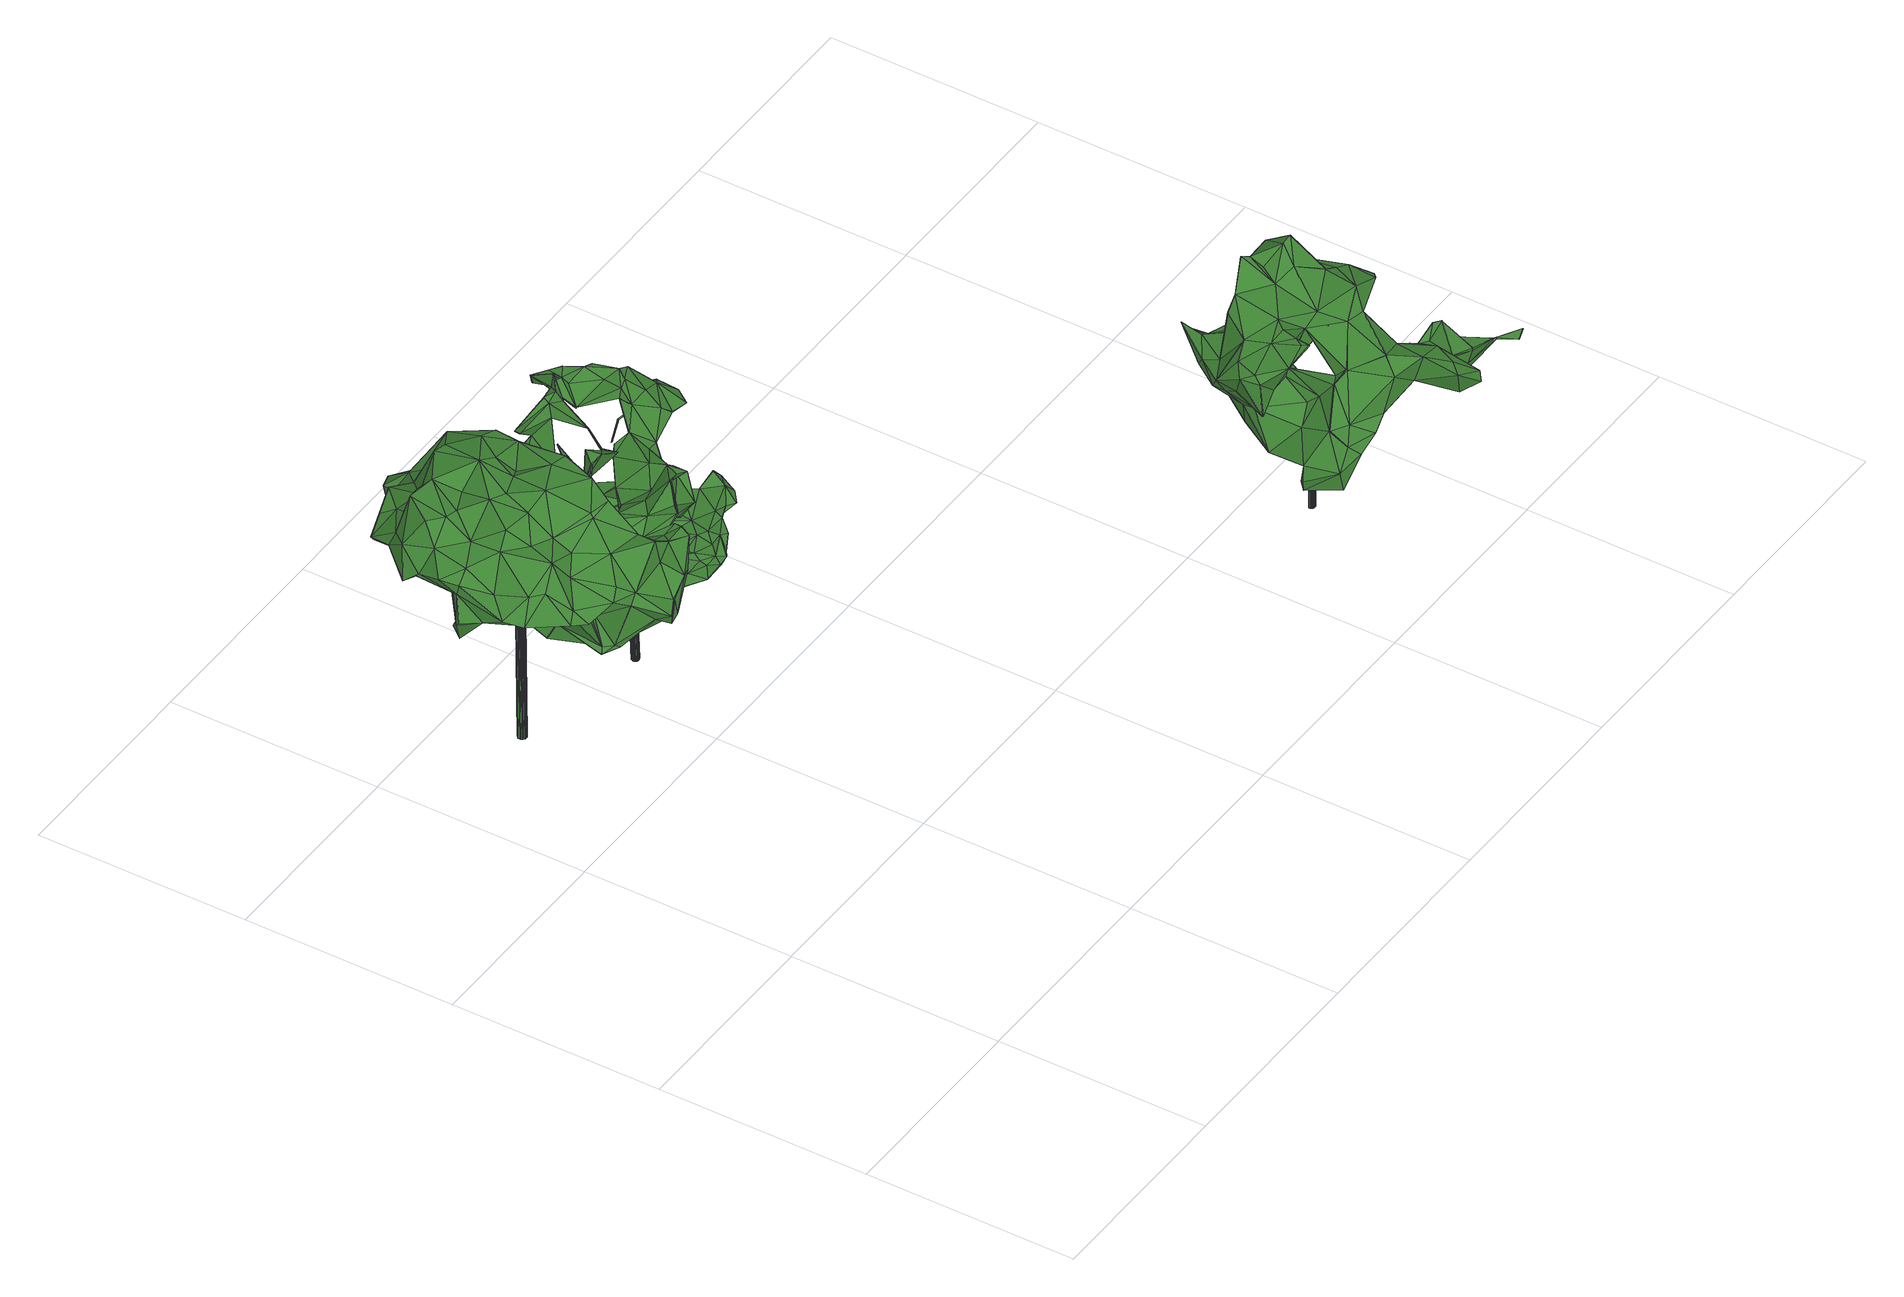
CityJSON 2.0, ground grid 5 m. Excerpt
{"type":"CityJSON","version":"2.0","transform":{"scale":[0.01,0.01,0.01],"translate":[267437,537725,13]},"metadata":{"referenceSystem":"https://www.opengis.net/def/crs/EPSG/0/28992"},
"CityObjects":{
"tree1":{"type":"SolitaryVegetationObject","attributes":{"gtid":459,"crown_width_m":5.55,"crown_median_z":18.86,"crown_r50_m":0.253,"crown_porosity":0.922,"trunk_H_m":5.18,"trunk_DBH_m":0.209,"trunk_radius_m":0.104,"trunk_base_height_m":13.68,"original_gtid":"522"},"geometry":[{"type":"Solid","lod":"3","boundaries":[[[[0,1,2]],[[3,4,5]],[[6,7,8]],[[9,10,11]],[[12,13,14]],[[11,10,15]],[[16,17,18]],[[16,18,19]],[[20,21,22]],[[23,24,25]],[[26,27,28]],[[26,29,27]],[[2,12,0]],[[30,31,32]],[[33,34,13]],[[33,13,35]],[[36,37,38]],[[34,38,37]],[[39,40,41]],[[42,43,44]],[[45,46,36]],[[47,46,45]],[[48,49,50]],[[51,52,53]],[[39,54,55]],[[56,57,58]],[[59,60,61]],[[62,61,60]],[[61,63,57]],[[64,65,66]],[[65,67,68]],[[69,70,9]],[[20,71,50]],[[72,71,20]],[[34,37,73]],[[74,75,46]],[[76,46,75]],[[77,23,78]],[[77,78,57]],[[79,74,80]],[[81,68,82]],[[81,82,83]],[[70,84,85]],[[86,19,87]],[[86,87,88]],[[30,89,90]],[[91,92,93]],[[94,95,96]],[[29,97,27]],[[84,98,85]],[[99,100,101]],[[99,101,25]],[[102,88,103]],[[102,103,104]],[[105,106,107]],[[106,108,107]],[[27,109,110]],[[111,105,107]],[[21,20,50]],[[10,9,85]],[[112,104,103]],[[112,113,104]],[[81,114,115]],[[31,116,113]],[[24,117,118]],[[119,120,121]],[[77,122,123]],[[118,117,124]],[[1,125,126]],[[48,28,127]],[[117,128,124]],[[129,130,131]],[[132,98,126]],[[133,134,135]],[[136,52,61]],[[52,136,53]],[[22,137,138]],[[21,137,22]],[[34,139,38]],[[140,141,142]],[[49,21,50]],[[143,144,65]],[[136,61,57]],[[21,49,137]],[[145,146,90]],[[147,3,5]],[[148,43,42]],[[48,149,49]],[[127,149,48]],[[24,118,99]],[[150,56,58]],[[113,116,104]],[[106,48,50]],[[85,98,15]],[[151,152,83]],[[153,154,155]],[[16,79,156]],[[110,65,144]],[[157,139,121]],[[61,52,51]],[[143,65,64]],[[158,131,159]],[[158,129,131]],[[102,160,100]],[[35,126,161]],[[15,150,11]],[[162,41,40]],[[162,140,41]],[[81,163,164]],[[56,150,165]],[[56,165,166]],[[70,85,9]],[[10,85,15]],[[39,167,54]],[[118,124,19]],[[160,168,169]],[[170,169,168]],[[65,68,171]],[[25,24,99]],[[172,173,174]],[[175,130,43]],[[138,137,90]],[[136,176,53]],[[129,43,130]],[[4,74,177]],[[4,177,5]],[[41,178,167]],[[140,178,41]],[[138,179,22]],[[175,43,148]],[[175,148,180]],[[181,182,183]],[[119,184,120]],[[185,94,96]],[[158,186,44]],[[158,44,129]],[[112,187,113]],[[187,180,188]],[[189,40,39]],[[74,4,80]],[[117,190,91]],[[191,91,190]],[[100,192,102]],[[174,14,172]],[[128,14,174]],[[186,158,159]],[[51,193,61]],[[143,193,51]],[[194,127,27]],[[27,127,28]],[[181,195,182]],[[142,196,197]],[[179,138,89]],[[74,46,47]],[[198,102,104]],[[109,65,110]],[[62,189,55]],[[199,93,12]],[[126,98,161]],[[163,83,152]],[[163,152,200]],[[132,201,98]],[[40,193,202]],[[203,72,20]],[[118,19,204]],[[34,73,172]],[[205,130,183]],[[188,111,107]],[[148,111,188]],[[200,206,163]],[[136,78,170]],[[94,111,95]],[[12,207,117]],[[166,165,208]],[[192,100,99]],[[101,23,25]],[[188,180,148]],[[161,209,210]],[[196,44,186]],[[102,192,88]],[[123,191,190]],[[123,190,24]],[[142,141,196]],[[83,163,81]],[[211,157,121]],[[44,43,129]],[[0,125,1]],[[212,95,111]],[[32,89,30]],[[213,4,3]],[[156,4,213]],[[172,13,34]],[[172,14,13]],[[214,184,164]],[[214,215,184]],[[66,171,216]],[[132,0,12]],[[33,217,139]],[[58,57,210]],[[65,109,67]],[[218,204,86]],[[218,86,192]],[[9,11,150]],[[9,150,58]],[[211,184,215]],[[159,219,147]],[[131,219,159]],[[204,19,86]],[[147,219,3]],[[170,23,169]],[[143,51,220]],[[220,51,53]],[[215,45,211]],[[180,187,175]],[[103,88,221]],[[103,221,112]],[[74,47,177]],[[1,126,35]],[[66,65,171]],[[33,35,161]],[[210,33,161]],[[187,112,222]],[[41,167,39]],[[157,38,139]],[[121,139,217]],[[55,197,63]],[[55,54,197]],[[223,64,66]],[[221,222,112]],[[90,146,224]],[[90,224,225]],[[156,80,4]],[[226,27,97]],[[226,97,96]],[[227,228,229]],[[45,215,47]],[[193,8,202]],[[57,63,184]],[[79,80,156]],[[19,128,16]],[[69,98,70]],[[16,128,174]],[[141,226,196]],[[17,156,213]],[[19,124,128]],[[12,2,13]],[[160,102,198]],[[22,227,20]],[[227,203,20]],[[166,191,56]],[[67,109,226]],[[66,141,223]],[[171,184,63]],[[153,155,230]],[[110,194,27]],[[198,116,30]],[[205,183,182]],[[57,119,210]],[[135,215,164]],[[214,164,215]],[[160,231,176]],[[113,229,31]],[[79,75,74]],[[79,232,75]],[[36,46,76]],[[150,15,165]],[[88,192,86]],[[6,8,193]],[[189,62,60]],[[189,60,59]],[[231,220,176]],[[99,118,204]],[[99,204,218]],[[192,99,218]],[[166,208,191]],[[196,226,233]],[[143,220,225]],[[120,184,211]],[[225,224,234]],[[146,234,224]],[[121,217,119]],[[223,6,64]],[[68,81,115]],[[108,106,71]],[[229,228,31]],[[24,23,123]],[[123,23,77]],[[229,203,227]],[[50,71,106]],[[187,188,229]],[[187,229,113]],[[211,45,157]],[[226,109,27]],[[40,202,162]],[[0,132,125]],[[58,209,9]],[[48,105,28]],[[62,55,63]],[[61,62,63]],[[235,174,232]],[[17,16,156]],[[79,16,235]],[[53,176,220]],[[16,174,235]],[[22,179,228]],[[195,213,182]],[[130,205,131]],[[92,91,191]],[[92,191,208]],[[101,169,23]],[[68,67,141]],[[141,67,226]],[[22,228,227]],[[232,79,235]],[[205,3,219]],[[205,219,131]],[[136,170,168]],[[88,181,221]],[[174,173,232]],[[213,205,182]],[[3,205,213]],[[15,98,165]],[[201,165,98]],[[26,94,185]],[[54,167,142]],[[54,142,197]],[[19,195,87]],[[17,213,195]],[[34,33,139]],[[92,165,201]],[[104,116,198]],[[30,116,31]],[[153,230,154]],[[234,127,194]],[[215,134,47]],[[135,134,215]],[[155,154,230]],[[194,225,234]],[[189,39,55]],[[200,152,206]],[[188,203,229]],[[132,126,125]],[[111,148,236]],[[127,234,149]],[[111,236,237]],[[68,238,197]],[[91,93,199]],[[220,231,225]],[[90,225,231]],[[201,132,93]],[[201,93,92]],[[171,115,184]],[[91,199,117]],[[24,190,117]],[[198,231,160]],[[151,186,152]],[[186,159,152]],[[106,105,48]],[[68,115,171]],[[123,122,239]],[[69,9,209]],[[56,239,57]],[[26,185,29]],[[130,222,221]],[[191,123,239]],[[40,189,59]],[[28,105,26]],[[49,145,137]],[[90,137,145]],[[149,234,145]],[[149,145,49]],[[30,90,231]],[[30,231,198]],[[64,6,193]],[[141,66,68]],[[69,209,161]],[[133,206,134]],[[163,206,133]],[[100,169,101]],[[142,178,140]],[[167,178,142]],[[82,151,83]],[[186,151,196]],[[197,196,151]],[[197,151,68]],[[82,68,151]],[[5,206,147]],[[84,70,98]],[[181,87,195]],[[76,73,37]],[[76,37,36]],[[211,121,120]],[[181,88,87]],[[233,44,196]],[[58,210,209]],[[96,237,236]],[[233,96,236]],[[233,236,42]],[[42,236,148]],[[44,233,42]],[[72,108,71]],[[160,169,100]],[[40,59,61]],[[208,165,92]],[[117,207,128]],[[14,128,207]],[[57,240,119]],[[184,119,240]],[[184,240,57]],[[210,217,33]],[[12,14,207]],[[57,78,136]],[[170,78,23]],[[12,117,199]],[[161,98,69]],[[61,193,40]],[[143,64,193]],[[7,6,223]],[[136,168,176]],[[160,176,168]],[[119,217,210]],[[29,185,97]],[[96,97,185]],[[63,216,171]],[[12,93,132]],[[57,122,77]],[[26,105,94]],[[105,111,94]],[[56,191,239]],[[17,195,18]],[[72,107,108]],[[225,144,143]],[[36,38,157]],[[36,157,45]],[[32,228,179]],[[31,228,32]],[[138,90,89]],[[32,179,89]],[[35,13,1]],[[2,1,13]],[[111,237,212]],[[212,237,96]],[[162,7,140]],[[133,135,163]],[[135,164,163]],[[134,177,47]],[[159,206,152]],[[147,206,159]],[[134,206,177]],[[5,177,206]],[[114,164,184]],[[66,238,68]],[[81,164,114]],[[63,238,216]],[[66,216,238]],[[114,184,115]],[[197,238,63]],[[233,226,96]],[[19,18,195]],[[140,7,141]],[[223,141,7]],[[239,122,57]],[[194,110,144]],[[194,144,225]],[[188,72,203]],[[175,187,222]],[[175,222,130]],[[107,72,188]],[[162,202,8]],[[162,8,7]],[[221,183,130]],[[221,181,183]],[[212,96,95]],[[172,73,173]],[[232,173,75]],[[76,173,73]],[[75,173,76]],[[234,146,145]],[[241,242,243]],[[241,243,244]],[[244,243,245]],[[244,245,246]],[[243,242,247]],[[243,247,245]],[[245,247,248]],[[245,248,246]],[[247,242,249]],[[247,249,248]],[[248,249,250]],[[248,250,246]],[[249,242,251]],[[249,251,250]],[[250,251,252]],[[250,252,246]],[[251,242,253]],[[251,253,252]],[[252,253,254]],[[252,254,246]],[[253,242,255]],[[253,255,254]],[[254,255,256]],[[254,256,246]],[[255,242,257]],[[255,257,256]],[[256,257,258]],[[256,258,246]],[[257,242,259]],[[257,259,258]],[[258,259,260]],[[258,260,246]],[[259,242,261]],[[259,261,260]],[[260,261,262]],[[260,262,246]],[[261,242,263]],[[261,263,262]],[[262,263,264]],[[262,264,246]],[[263,242,265]],[[263,265,264]],[[264,265,266]],[[264,266,246]],[[265,242,267]],[[265,267,266]],[[266,267,268]],[[266,268,246]],[[267,242,269]],[[267,269,268]],[[268,269,270]],[[268,270,246]],[[269,242,271]],[[269,271,270]],[[270,271,272]],[[270,272,246]],[[271,242,273]],[[271,273,272]],[[272,273,274]],[[272,274,246]],[[273,242,275]],[[273,275,274]],[[274,275,276]],[[274,276,246]],[[275,242,277]],[[275,277,276]],[[276,277,278]],[[276,278,246]],[[277,242,279]],[[277,279,278]],[[278,279,280]],[[278,280,246]],[[279,242,281]],[[279,281,280]],[[280,281,282]],[[280,282,246]],[[281,242,283]],[[281,283,282]],[[282,283,284]],[[282,284,246]],[[283,242,285]],[[283,285,284]],[[284,285,286]],[[284,286,246]],[[285,242,287]],[[285,287,286]],[[286,287,288]],[[286,288,246]],[[287,242,289]],[[287,289,288]],[[288,289,290]],[[288,290,246]],[[289,242,241]],[[289,241,290]],[[290,241,244]],[[290,244,246]]]]}]},
"tree2":{"type":"SolitaryVegetationObject","attributes":{"gtid":458,"crown_width_m":4.7,"crown_median_z":18.34,"crown_r50_m":0.198,"crown_porosity":0.952,"trunk_H_m":4.85,"trunk_DBH_m":0.166,"trunk_radius_m":0.0828,"trunk_base_height_m":13.49,"original_gtid":"521"},"geometry":[{"type":"Solid","lod":"3","boundaries":[[[[291,292,293]],[[291,293,294]],[[295,296,297]],[[294,298,299]],[[300,301,302]],[[303,304,305]],[[306,307,308]],[[309,310,311]],[[312,313,314]],[[315,316,317]],[[318,319,320]],[[321,322,323]],[[324,323,322]],[[325,301,326]],[[327,309,311]],[[328,300,329]],[[330,331,332]],[[333,334,335]],[[336,334,333]],[[337,338,339]],[[338,340,339]],[[341,342,343]],[[291,344,345]],[[346,344,291]],[[347,322,348]],[[349,350,351]],[[352,353,310]],[[354,355,356]],[[357,358,359]],[[360,359,358]],[[361,362,304]],[[363,364,365]],[[363,366,364]],[[367,368,369]],[[370,371,372]],[[373,374,375]],[[297,376,295]],[[329,377,328]],[[378,326,379]],[[380,296,381]],[[303,361,304]],[[360,382,383]],[[384,350,385]],[[385,350,386]],[[387,388,389]],[[295,376,390]],[[391,388,392]],[[389,388,391]],[[393,394,381]],[[395,396,397]],[[398,399,400]],[[401,402,310]],[[403,404,405]],[[406,407,408]],[[409,328,377]],[[409,377,410]],[[411,409,410]],[[412,395,413]],[[360,414,359]],[[415,336,416]],[[417,418,419]],[[328,301,300]],[[420,386,334]],[[383,391,421]],[[383,421,415]],[[295,381,296]],[[422,408,423]],[[424,425,426]],[[293,427,428]],[[325,326,378]],[[329,410,377]],[[338,392,340]],[[349,429,350]],[[430,431,432]],[[433,434,306]],[[427,403,405]],[[435,436,437]],[[308,299,438]],[[439,345,440]],[[439,440,441]],[[311,353,327]],[[442,443,444]],[[445,446,447]],[[303,448,449]],[[352,402,450]],[[310,402,352]],[[380,439,296]],[[334,360,383]],[[360,334,451]],[[452,441,453]],[[405,404,454]],[[455,456,457]],[[334,386,350]],[[307,433,308]],[[458,459,460]],[[461,360,358]],[[450,439,352]],[[414,462,463]],[[463,462,419]],[[357,418,417]],[[464,465,466]],[[467,468,469]],[[310,353,311]],[[345,450,470]],[[327,353,471]],[[430,393,381]],[[472,473,474]],[[460,475,463]],[[346,291,476]],[[403,427,407]],[[475,477,478]],[[479,480,481]],[[401,470,402]],[[402,470,450]],[[442,482,337]],[[483,429,349]],[[484,485,486]],[[484,486,329]],[[430,295,390]],[[360,451,487]],[[488,489,340]],[[490,491,492]],[[341,316,493]],[[341,493,494]],[[441,376,297]],[[480,479,495]],[[303,449,361]],[[496,497,471]],[[378,379,498]],[[495,479,481]],[[499,313,312]],[[500,501,412]],[[331,501,500]],[[502,503,504]],[[471,353,380]],[[505,496,397]],[[363,465,366]],[[331,506,476]],[[507,456,508]],[[380,352,439]],[[481,299,298]],[[498,509,372]],[[483,456,507]],[[483,510,456]],[[511,448,305]],[[455,508,456]],[[512,513,514]],[[513,515,516]],[[517,518,398]],[[425,519,520]],[[303,305,448]],[[418,521,419]],[[296,439,297]],[[522,485,364]],[[523,319,318]],[[403,375,404]],[[331,299,501]],[[458,521,357]],[[458,357,359]],[[472,524,473]],[[359,436,458]],[[312,520,519]],[[478,525,526]],[[297,439,441]],[[420,527,385]],[[528,327,497]],[[528,497,529]],[[452,376,441]],[[482,442,530]],[[431,531,432]],[[513,516,443]],[[391,383,382]],[[391,382,532]],[[533,511,534]],[[535,536,342]],[[384,351,350]],[[537,351,384]],[[380,538,539]],[[382,461,540]],[[306,308,323]],[[431,430,394]],[[463,521,458]],[[450,345,439]],[[376,452,390]],[[512,371,370]],[[464,448,465]],[[465,448,366]],[[366,448,511]],[[373,541,374]],[[538,380,381]],[[364,533,522]],[[323,542,306]],[[409,473,524]],[[503,468,467]],[[543,424,370]],[[418,357,521]],[[544,487,389]],[[353,352,380]],[[380,539,471]],[[315,493,316]],[[538,452,453]],[[545,469,468]],[[429,335,334]],[[429,334,350]],[[445,425,424]],[[546,330,332]],[[547,434,548]],[[463,419,521]],[[373,375,423]],[[474,523,318]],[[483,416,336]],[[419,462,417]],[[394,531,431]],[[355,443,442]],[[354,356,549]],[[354,549,306]],[[366,533,364]],[[511,533,366]],[[341,494,342]],[[342,494,535]],[[318,320,464]],[[526,550,494]],[[535,494,309]],[[551,436,359]],[[291,396,552]],[[397,496,546]],[[394,430,390]],[[526,525,529]],[[525,553,529]],[[463,458,460]],[[335,429,483]],[[487,544,554]],[[491,554,544]],[[547,307,306]],[[480,318,464]],[[512,502,371]],[[498,371,378]],[[372,371,498]],[[411,485,522]],[[398,407,399]],[[555,424,447]],[[541,556,557]],[[349,558,483]],[[392,388,340]],[[537,558,349]],[[394,393,531]],[[499,312,428]],[[454,499,428]],[[381,390,452]],[[295,430,381]],[[457,559,560]],[[510,559,456]],[[427,399,407]],[[400,399,427]],[[500,412,413]],[[500,413,331]],[[525,478,561]],[[525,561,553]],[[562,391,532]],[[412,563,396]],[[494,493,315]],[[537,384,334]],[[508,564,507]],[[542,354,306]],[[314,333,520]],[[412,565,563]],[[360,461,382]],[[501,444,443]],[[487,451,389]],[[560,559,314]],[[314,559,510]],[[424,555,446]],[[507,335,483]],[[411,523,409]],[[411,319,523]],[[374,313,499]],[[442,339,356]],[[442,356,355]],[[306,434,547]],[[459,435,551]],[[343,477,341]],[[566,567,543]],[[563,398,400]],[[414,554,462]],[[355,348,513]],[[427,292,400]],[[338,387,392]],[[515,424,426]],[[307,548,434]],[[307,547,548]],[[491,540,462]],[[491,462,554]],[[393,430,432]],[[432,531,393]],[[320,449,568]],[[320,568,464]],[[448,464,568]],[[448,568,449]],[[307,434,433]],[[496,569,330]],[[539,330,569]],[[534,570,533]],[[433,444,299]],[[445,571,572]],[[542,347,354]],[[513,348,321]],[[442,337,339]],[[423,573,574]],[[334,558,537]],[[383,558,334]],[[305,534,511]],[[433,299,308]],[[562,492,389]],[[299,444,501]],[[527,551,435]],[[321,575,576]],[[571,519,572]],[[513,321,576]],[[491,544,492]],[[538,453,539]],[[454,404,499]],[[444,549,442]],[[530,442,549]],[[530,549,488]],[[577,514,576]],[[502,514,577]],[[451,392,389]],[[391,392,451]],[[555,578,446]],[[567,447,424]],[[494,315,478]],[[475,478,315]],[[459,315,460]],[[330,539,506]],[[330,506,331]],[[358,462,540]],[[417,462,358]],[[495,481,298]],[[417,358,357]],[[501,443,579]],[[424,446,445]],[[391,451,421]],[[321,323,481]],[[321,481,465]],[[496,505,529]],[[465,481,466]],[[527,384,436]],[[436,459,458]],[[482,338,337]],[[387,338,482]],[[436,435,459]],[[298,516,495]],[[471,539,569]],[[471,569,496]],[[513,576,514]],[[488,356,339]],[[375,403,422]],[[375,422,423]],[[472,367,580]],[[369,580,367]],[[570,362,522]],[[309,494,550]],[[392,387,389]],[[408,407,581]],[[408,581,518]],[[469,484,329]],[[567,445,447]],[[466,481,480]],[[294,476,291]],[[321,348,322]],[[507,564,333]],[[507,333,335]],[[355,513,443]],[[529,497,496]],[[582,545,577]],[[398,581,407]],[[518,581,398]],[[566,583,567]],[[425,520,565]],[[346,476,506]],[[346,506,344]],[[422,406,408]],[[304,584,305]],[[299,331,476]],[[294,299,476]],[[578,447,446]],[[555,447,578]],[[480,464,466]],[[327,528,309]],[[536,535,528]],[[535,309,528]],[[336,314,510]],[[554,414,360]],[[562,389,391]],[[420,585,527]],[[509,543,372]],[[529,553,561]],[[370,372,543]],[[317,475,460]],[[423,574,373]],[[541,373,574]],[[574,586,587]],[[573,587,586]],[[573,586,574]],[[336,333,314]],[[523,473,409]],[[580,498,588]],[[580,583,498]],[[379,588,498]],[[326,588,379]],[[536,561,342]],[[412,501,565]],[[512,515,513]],[[577,503,502]],[[370,515,512]],[[424,515,370]],[[398,589,517]],[[560,556,457]],[[300,302,329]],[[467,504,503]],[[467,371,504]],[[368,516,369]],[[371,502,504]],[[566,543,509]],[[509,498,566]],[[460,315,317]],[[339,340,489]],[[339,489,488]],[[585,420,334]],[[512,514,502]],[[384,437,436]],[[349,351,537]],[[396,505,397]],[[395,397,413]],[[441,440,344]],[[345,344,440]],[[422,403,406]],[[331,413,397]],[[563,552,396]],[[483,558,416]],[[361,319,590]],[[361,590,362]],[[587,517,333]],[[587,333,564]],[[481,323,438]],[[481,438,299]],[[333,517,520]],[[495,318,480]],[[354,348,355]],[[347,348,354]],[[452,538,381]],[[375,374,499]],[[404,375,499]],[[381,394,390]],[[308,438,323]],[[471,497,327]],[[329,486,410]],[[409,524,328]],[[551,527,436]],[[406,403,407]],[[498,583,566]],[[565,501,428]],[[425,565,428]],[[579,428,501]],[[579,443,516]],[[567,424,543]],[[374,541,557]],[[423,408,573]],[[385,386,420]],[[526,494,478]],[[572,519,445]],[[445,519,425]],[[312,425,428]],[[482,530,591]],[[492,544,389]],[[294,516,298]],[[579,516,294]],[[488,591,530]],[[459,414,475]],[[312,314,520]],[[571,312,519]],[[571,567,583]],[[515,426,583]],[[583,426,571]],[[445,567,571]],[[515,583,516]],[[312,426,425]],[[312,571,426]],[[526,529,505]],[[302,469,329]],[[401,505,470]],[[401,526,505]],[[559,457,456]],[[545,468,577]],[[470,505,396]],[[396,395,412]],[[575,363,365]],[[492,562,532]],[[554,360,487]],[[378,592,325]],[[323,324,542]],[[542,324,347]],[[482,591,388]],[[482,388,387]],[[591,340,388]],[[591,488,340]],[[359,414,551]],[[551,414,459]],[[475,414,463]],[[465,593,321]],[[363,593,465]],[[575,321,593]],[[585,334,384]],[[585,384,527]],[[579,293,428]],[[490,540,491]],[[579,294,293]],[[533,570,522]],[[428,405,454]],[[293,594,427]],[[428,427,405]],[[427,594,292]],[[293,292,594]],[[358,540,461]],[[483,336,510]],[[534,584,570]],[[305,584,534]],[[524,595,328]],[[364,485,582]],[[336,421,451]],[[415,421,336]],[[580,588,596]],[[400,552,563]],[[291,470,396]],[[368,597,516]],[[474,597,368]],[[364,582,365]],[[291,345,470]],[[292,552,400]],[[291,552,292]],[[587,518,517]],[[587,573,518]],[[539,453,506]],[[506,453,344]],[[477,475,316]],[[477,316,341]],[[441,344,453]],[[310,598,401]],[[309,598,310]],[[518,573,408]],[[557,313,374]],[[314,313,557]],[[398,563,589]],[[517,589,520]],[[520,589,565]],[[563,565,589]],[[598,526,401]],[[361,449,320]],[[361,320,319]],[[319,411,590]],[[522,590,411]],[[362,590,522]],[[492,532,599]],[[532,382,599]],[[474,473,523]],[[527,435,437]],[[527,437,385]],[[529,561,528]],[[455,541,600]],[[455,600,508]],[[475,315,459]],[[536,528,561]],[[598,550,526]],[[309,550,598]],[[342,561,601]],[[342,601,343]],[[561,478,601]],[[601,477,343]],[[601,478,477]],[[457,556,455]],[[546,496,330]],[[317,316,475]],[[301,595,326]],[[588,602,596]],[[524,596,602]],[[397,546,332]],[[331,397,332]],[[469,302,467]],[[328,595,301]],[[541,455,556]],[[325,302,301]],[[325,467,302]],[[596,472,580]],[[384,385,437]],[[596,524,472]],[[503,577,468]],[[415,558,383]],[[416,558,415]],[[574,587,541]],[[433,306,549]],[[356,488,549]],[[444,433,549]],[[576,603,577]],[[587,564,600]],[[508,600,564]],[[587,600,541]],[[602,588,326]],[[602,326,595]],[[602,595,524]],[[382,540,599]],[[490,599,540]],[[490,492,599]],[[472,474,604]],[[367,604,368]],[[368,604,474]],[[516,597,495]],[[362,570,584]],[[362,584,304]],[[314,556,560]],[[314,557,556]],[[334,605,451]],[[582,485,484]],[[577,603,582]],[[365,582,603]],[[575,365,603]],[[576,575,603]],[[474,318,597]],[[495,597,318]],[[582,484,545]],[[545,484,469]],[[411,486,485]],[[411,410,486]],[[324,322,347]],[[583,369,516]],[[580,369,583]],[[575,593,363]],[[467,592,371]],[[378,371,592]],[[467,325,592]],[[336,451,605]],[[334,336,605]],[[367,472,604]],[[606,607,608]],[[606,608,609]],[[609,608,610]],[[609,610,611]],[[608,607,612]],[[608,612,610]],[[610,612,613]],[[610,613,611]],[[612,607,614]],[[612,614,613]],[[613,614,615]],[[613,615,611]],[[614,607,616]],[[614,616,615]],[[615,616,617]],[[615,617,611]],[[616,607,618]],[[616,618,617]],[[617,618,619]],[[617,619,611]],[[618,607,620]],[[618,620,619]],[[619,620,621]],[[619,621,611]],[[620,607,622]],[[620,622,621]],[[621,622,623]],[[621,623,611]],[[622,607,624]],[[622,624,623]],[[623,624,625]],[[623,625,611]],[[624,607,626]],[[624,626,625]],[[625,626,627]],[[625,627,611]],[[626,607,628]],[[626,628,627]],[[627,628,629]],[[627,629,611]],[[628,607,630]],[[628,630,629]],[[629,630,631]],[[629,631,611]],[[630,607,632]],[[630,632,631]],[[631,632,633]],[[631,633,611]],[[632,607,634]],[[632,634,633]],[[633,634,635]],[[633,635,611]],[[634,607,636]],[[634,636,635]],[[635,636,637]],[[635,637,611]],[[636,607,638]],[[636,638,637]],[[637,638,639]],[[637,639,611]],[[638,607,640]],[[638,640,639]],[[639,640,641]],[[639,641,611]],[[640,607,642]],[[640,642,641]],[[641,642,643]],[[641,643,611]],[[642,607,644]],[[642,644,643]],[[643,644,645]],[[643,645,611]],[[644,607,646]],[[644,646,645]],[[645,646,647]],[[645,647,611]],[[646,607,648]],[[646,648,647]],[[647,648,649]],[[647,649,611]],[[648,607,650]],[[648,650,649]],[[649,650,651]],[[649,651,611]],[[650,607,652]],[[650,652,651]],[[651,652,653]],[[651,653,611]],[[652,607,654]],[[652,654,653]],[[653,654,655]],[[653,655,611]],[[654,607,606]],[[654,606,655]],[[655,606,609]],[[655,609,611]]]]}]},
"tree3":{"type":"SolitaryVegetationObject","attributes":{"gtid":486,"crown_width_m":5.27,"crown_median_z":16.92,"crown_r50_m":0.252,"crown_porosity":0.923,"trunk_H_m":3.44,"trunk_DBH_m":0.148,"trunk_radius_m":0.0739,"trunk_base_height_m":13.48,"original_gtid":"550"},"geometry":[{"type":"Solid","lod":"3","boundaries":[[[[656,657,658]],[[659,660,661]],[[662,663,664]],[[665,666,667]],[[668,669,670]],[[671,672,673]],[[673,672,674]],[[675,676,677]],[[678,679,656]],[[680,681,682]],[[683,684,685]],[[686,687,688]],[[659,689,660]],[[690,691,692]],[[693,694,695]],[[696,683,697]],[[683,698,697]],[[699,700,688]],[[701,702,703]],[[704,658,705]],[[706,705,658]],[[707,708,709]],[[710,711,712]],[[694,712,711]],[[713,714,715]],[[716,688,700]],[[717,718,719]],[[694,693,712]],[[720,721,722]],[[723,724,725]],[[724,726,725]],[[727,667,676]],[[716,683,696]],[[728,720,729]],[[697,730,696]],[[731,732,663]],[[733,724,723]],[[733,723,734]],[[694,735,736]],[[737,679,738]],[[739,704,673]],[[740,698,685]],[[697,698,740]],[[741,742,743]],[[744,745,746]],[[712,693,747]],[[725,748,723]],[[749,750,751]],[[752,753,754]],[[755,756,757]],[[758,665,667]],[[759,760,761]],[[660,689,762]],[[763,754,764]],[[763,764,765]],[[766,767,768]],[[676,666,677]],[[676,667,666]],[[693,695,747]],[[681,673,674]],[[769,770,771]],[[772,773,774]],[[775,722,662]],[[763,666,665]],[[699,688,687]],[[776,766,777]],[[776,767,766]],[[736,695,694]],[[778,779,780]],[[763,765,781]],[[680,682,782]],[[667,727,758]],[[682,681,782]],[[710,783,784]],[[705,785,786]],[[717,778,718]],[[661,762,769]],[[751,787,788]],[[789,767,777]],[[790,791,695]],[[792,714,713]],[[734,723,793]],[[784,783,794]],[[795,716,756]],[[795,756,738]],[[777,767,776]],[[796,678,658]],[[692,763,665]],[[734,797,733]],[[766,789,777]],[[763,677,666]],[[725,798,748]],[[754,730,697]],[[726,713,725]],[[799,672,671]],[[753,765,754]],[[668,800,709]],[[780,801,778]],[[718,778,801]],[[770,689,802]],[[762,661,803]],[[788,804,755]],[[805,806,780]],[[807,808,809]],[[740,808,807]],[[810,684,738]],[[772,715,773]],[[798,725,811]],[[664,812,813]],[[814,783,710]],[[683,685,698]],[[815,685,810]],[[790,736,816]],[[817,774,818]],[[817,818,819]],[[757,820,821]],[[757,821,822]],[[683,716,684]],[[657,679,737]],[[823,661,660]],[[734,793,797]],[[811,824,798]],[[678,738,679]],[[657,656,679]],[[804,787,825]],[[826,732,731]],[[757,699,827]],[[819,828,829]],[[668,670,800]],[[830,800,670]],[[668,770,669]],[[753,809,765]],[[769,659,661]],[[784,798,824]],[[825,826,782]],[[830,732,831]],[[711,735,694]],[[832,833,834]],[[835,836,837]],[[782,681,825]],[[685,684,810]],[[737,756,755]],[[674,825,681]],[[838,812,839]],[[812,701,839]],[[656,658,678]],[[687,686,840]],[[687,840,841]],[[736,790,695]],[[735,670,669]],[[711,670,735]],[[701,842,839]],[[790,843,791]],[[844,835,833]],[[718,771,719]],[[787,845,826]],[[825,787,826]],[[772,846,811]],[[783,845,787]],[[814,845,783]],[[773,715,714]],[[690,714,793]],[[792,793,714]],[[711,824,847]],[[711,710,824]],[[784,824,710]],[[704,705,799]],[[806,848,780]],[[800,747,709]],[[849,729,850]],[[811,725,713]],[[746,851,852]],[[793,733,797]],[[811,713,772]],[[839,759,761]],[[675,762,803]],[[736,735,816]],[[805,790,816]],[[712,747,732]],[[732,747,831]],[[796,658,704]],[[822,788,755]],[[712,845,710]],[[732,845,712]],[[710,845,814]],[[826,845,732]],[[843,789,791]],[[805,816,853]],[[669,853,816]],[[720,722,775]],[[731,662,722]],[[775,729,720]],[[722,854,731]],[[728,765,809]],[[762,855,769]],[[675,702,701]],[[744,748,856]],[[744,723,748]],[[811,847,824]],[[748,798,784]],[[819,829,665]],[[857,789,858]],[[743,662,859]],[[662,788,859]],[[692,665,829]],[[860,846,772]],[[823,660,675]],[[731,861,826]],[[862,672,786]],[[843,863,768]],[[784,856,748]],[[794,856,784]],[[856,794,744]],[[744,794,750]],[[771,718,848]],[[771,848,769]],[[780,848,801]],[[805,863,790]],[[843,790,863]],[[801,848,718]],[[841,840,852]],[[771,770,668]],[[853,669,802]],[[853,802,864]],[[770,802,669]],[[828,818,774]],[[819,818,828]],[[773,714,690]],[[705,786,799]],[[785,657,737]],[[755,785,737]],[[770,769,855]],[[850,677,763]],[[690,865,691]],[[865,690,852]],[[863,779,768]],[[727,676,803]],[[661,823,803]],[[727,803,823]],[[675,803,676]],[[812,664,866]],[[744,793,723]],[[700,756,716]],[[738,756,737]],[[745,851,746]],[[743,775,662]],[[836,834,837]],[[699,757,700]],[[731,663,662]],[[864,806,853]],[[844,833,832]],[[740,685,815]],[[867,716,868]],[[729,775,869]],[[729,869,850]],[[778,768,779]],[[805,853,806]],[[691,730,870]],[[691,870,692]],[[860,670,711]],[[754,697,871]],[[669,816,735]],[[709,747,791]],[[747,695,791]],[[820,757,827]],[[847,846,860]],[[826,861,782]],[[730,754,870]],[[692,870,763]],[[754,763,870]],[[782,861,680]],[[809,753,752]],[[774,773,828]],[[746,793,744]],[[755,804,785]],[[786,785,804]],[[713,715,772]],[[787,804,788]],[[701,772,774]],[[823,701,774]],[[848,872,769]],[[859,749,664]],[[750,745,744]],[[812,772,701]],[[860,772,812]],[[762,675,660]],[[823,675,701]],[[823,774,817]],[[823,817,727]],[[828,773,690]],[[749,751,788]],[[800,831,747]],[[863,805,779]],[[789,843,767]],[[799,673,704]],[[799,671,673]],[[834,833,837]],[[810,738,678]],[[796,810,678]],[[832,841,844]],[[687,841,832]],[[802,689,864]],[[864,689,659]],[[691,865,730]],[[696,730,865]],[[867,868,852]],[[822,755,757]],[[787,751,783]],[[794,751,750]],[[724,733,792]],[[815,808,740]],[[873,728,808]],[[873,808,815]],[[740,807,697]],[[800,830,831]],[[720,739,721]],[[681,721,673]],[[739,673,721]],[[704,739,720]],[[704,720,796]],[[854,680,861]],[[854,861,731]],[[674,672,862]],[[746,852,690]],[[686,852,840]],[[746,690,793]],[[841,835,844]],[[810,873,815]],[[700,757,756]],[[835,837,833]],[[865,852,868]],[[741,743,874]],[[761,760,677]],[[668,708,771]],[[839,741,838]],[[741,874,838]],[[812,866,860]],[[709,708,668]],[[699,687,827]],[[720,728,873]],[[720,873,796]],[[741,761,869]],[[741,839,761]],[[724,792,726]],[[792,713,726]],[[869,677,850]],[[869,761,677]],[[760,703,702]],[[760,702,677]],[[786,672,799]],[[810,796,873]],[[841,875,859]],[[788,835,876]],[[788,876,859]],[[692,829,690]],[[828,690,829]],[[793,792,733]],[[832,827,687]],[[750,859,745]],[[677,702,675]],[[696,865,868]],[[791,789,707]],[[791,707,709]],[[869,742,741]],[[788,836,835]],[[822,836,788]],[[822,821,836]],[[765,764,754]],[[670,860,866]],[[729,877,728]],[[689,770,855]],[[689,855,762]],[[743,742,775]],[[869,775,742]],[[849,765,878]],[[849,878,729]],[[659,769,872]],[[680,854,681]],[[721,854,722]],[[681,854,721]],[[684,795,738]],[[716,696,868]],[[684,716,795]],[[767,843,768]],[[786,804,862]],[[825,862,804]],[[825,674,862]],[[859,664,813]],[[743,859,813]],[[743,813,874]],[[838,813,812]],[[838,874,813]],[[832,834,827]],[[820,827,834]],[[783,751,794]],[[879,719,771]],[[789,766,858]],[[768,858,766]],[[858,778,857]],[[778,858,768]],[[859,750,749]],[[836,821,834]],[[820,834,821]],[[754,871,752]],[[662,749,788]],[[664,749,662]],[[763,781,850]],[[807,871,697]],[[809,752,871]],[[809,871,807]],[[809,808,728]],[[780,779,805]],[[688,716,867]],[[688,867,686]],[[867,852,686]],[[811,846,847]],[[711,847,860]],[[866,663,670]],[[670,663,830]],[[830,663,732]],[[866,664,663]],[[706,785,705]],[[839,842,759]],[[701,703,842]],[[706,658,785]],[[657,785,658]],[[759,842,760]],[[703,760,842]],[[841,876,835]],[[841,859,876]],[[819,665,758]],[[727,817,758]],[[745,875,851]],[[852,851,875]],[[852,875,841]],[[819,758,817]],[[745,859,875]],[[864,659,872]],[[864,872,806]],[[806,872,848]],[[707,789,857]],[[707,857,708]],[[781,849,850]],[[781,765,849]],[[878,765,877]],[[878,877,729]],[[728,877,765]],[[771,708,879]],[[719,880,717]],[[879,880,719]],[[717,880,778]],[[708,880,879]],[[857,880,708]],[[778,880,857]],[[881,882,883]],[[881,883,884]],[[884,883,885]],[[884,885,886]],[[883,882,887]],[[883,887,885]],[[885,887,888]],[[885,888,886]],[[887,882,889]],[[887,889,888]],[[888,889,890]],[[888,890,886]],[[889,882,891]],[[889,891,890]],[[890,891,892]],[[890,892,886]],[[891,882,893]],[[891,893,892]],[[892,893,894]],[[892,894,886]],[[893,882,895]],[[893,895,894]],[[894,895,896]],[[894,896,886]],[[895,882,897]],[[895,897,896]],[[896,897,898]],[[896,898,886]],[[897,882,899]],[[897,899,898]],[[898,899,900]],[[898,900,886]],[[899,882,901]],[[899,901,900]],[[900,901,902]],[[900,902,886]],[[901,882,903]],[[901,903,902]],[[902,903,904]],[[902,904,886]],[[903,882,905]],[[903,905,904]],[[904,905,906]],[[904,906,886]],[[905,882,907]],[[905,907,906]],[[906,907,908]],[[906,908,886]],[[907,882,909]],[[907,909,908]],[[908,909,910]],[[908,910,886]],[[909,882,911]],[[909,911,910]],[[910,911,912]],[[910,912,886]],[[911,882,913]],[[911,913,912]],[[912,913,914]],[[912,914,886]],[[913,882,915]],[[913,915,914]],[[914,915,916]],[[914,916,886]],[[915,882,917]],[[915,917,916]],[[916,917,918]],[[916,918,886]],[[917,882,919]],[[917,919,918]],[[918,919,920]],[[918,920,886]],[[919,882,921]],[[919,921,920]],[[920,921,922]],[[920,922,886]],[[921,882,923]],[[921,923,922]],[[922,923,924]],[[922,924,886]],[[923,882,925]],[[923,925,924]],[[924,925,926]],[[924,926,886]],[[925,882,927]],[[925,927,926]],[[926,927,928]],[[926,928,886]],[[927,882,929]],[[927,929,928]],[[928,929,930]],[[928,930,886]],[[929,882,881]],[[929,881,930]],[[930,881,884]],[[930,884,886]]]]}]}
},
"vertices":[
[337,1688,552],[301,1672,533],[286,1668,572],[68,1329,658],[76,1411,668],[23,1366,642],[303,1228,479],[283,1204,498],[358,1196,496],[420,1531,421],[475,1541,462],[479,1502,470],[314,1624,607],[280,1639,575],[261,1578,638],[489,1543,475],[194,1491,732],[159,1409,711],[215,1433,711],[273,1428,757],[406,1016,542],[454,1040,512],[454,1036,605],[386,1430,688],[402,1470,726],[411,1430,712],[268,1083,419],[258,1128,410],[296,1087,419],[224,1100,422],[403,1118,597],[375,1069,633],[426,1079,607],[261,1566,599],[204,1610,605],[309,1638,545],[117,1581,586],[168,1601,610],[159,1563,606],[263,1238,638],[324,1229,607],[277,1186,611],[168,1096,543],[161,1129,570],[147,1126,541],[135,1501,569],[107,1541,597],[34,1460,590],[376,1015,462],[455,1042,511],[376,1014,463],[405,1370,528],[406,1371,529],[405,1369,529],[195,1268,666],[247,1305,663],[399,1475,553],[329,1453,594],[393,1463,510],[373,1280,634],[353,1352,639],[357,1350,595],[326,1362,646],[230,1369,588],[298,1276,486],[232,1263,429],[232,1262,431],[206,1222,424],[179,1325,504],[407,1571,519],[399,1614,444],[359,1010,512],[358,1012,513],[168,1602,611],[64,1480,656],[103,1521,642],[112,1587,594],[337,1439,675],[344,1411,647],[129,1503,729],[87,1439,721],[85,1371,476],[108,1349,533],[65,1342,468],[401,1615,445],[453,1571,443],[294,1359,729],[237,1340,733],[289,1277,733],[464,1078,611],[426,1148,560],[382,1572,676],[431,1576,586],[380,1612,583],[254,1089,430],[271,1160,486],[231,1104,436],[223,1101,423],[408,1573,520],[404,1417,719],[408,1305,727],[405,1416,717],[388,1229,717],[313,1184,698],[357,1170,705],[310,1025,489],[326,997,479],[312,988,512],[314,987,511],[207,1221,422],[243,1220,419],[272,1060,536],[311,1177,689],[335,1083,671],[180,1327,506],[203,1355,490],[344,1113,644],[378,1572,694],[359,1478,737],[242,1457,590],[198,1464,568],[202,1477,571],[292,1503,682],[383,1542,672],[299,1526,736],[338,1686,551],[329,1648,555],[357,1111,438],[276,1539,729],[128,1176,616],[169,1185,664],[101,1198,617],[365,1648,566],[60,1356,620],[42,1432,610],[89,1383,611],[359,1350,596],[454,1084,571],[465,1078,610],[192,1530,609],[251,1178,522],[212,1202,469],[169,1224,568],[300,1276,484],[302,1228,477],[416,1105,540],[412,1132,545],[34,1325,637],[227,1075,569],[388,1088,518],[478,1501,472],[108,1288,553],[49,1276,551],[417,1228,386],[416,1229,388],[418,1228,387],[123,1412,719],[149,1517,584],[68,1188,563],[48,1229,575],[410,1265,643],[345,1572,565],[312,1192,593],[32,1330,531],[108,1351,532],[447,1539,578],[439,1508,600],[224,1218,630],[375,1281,634],[360,1337,698],[355,1353,639],[205,1355,488],[210,1606,649],[177,1566,632],[185,1517,689],[212,1169,603],[375,1282,560],[42,1427,618],[205,1184,596],[459,1058,615],[253,1084,589],[223,1277,719],[155,1287,717],[185,1247,670],[218,1415,581],[224,1099,423],[87,1206,547],[292,1122,631],[290,1061,557],[305,1303,685],[384,1543,672],[425,1521,617],[365,1312,732],[373,1281,560],[312,1190,469],[203,1358,733],[145,1194,526],[148,1270,562],[358,1200,625],[380,1573,676],[20,1316,550],[411,1577,556],[353,1206,593],[391,1066,565],[313,1413,742],[128,1284,680],[36,1331,610],[305,1550,660],[443,1522,600],[384,1502,527],[324,1486,536],[174,1475,570],[243,1142,540],[126,1355,677],[124,1364,612],[104,1435,600],[205,1353,489],[234,1495,595],[329,1375,710],[83,1272,603],[374,1281,558],[240,1228,663],[244,1186,639],[288,1234,483],[359,1176,502],[360,1195,495],[211,1200,468],[401,1052,618],[403,1053,619],[374,1067,632],[417,1227,387],[382,1212,579],[146,1510,667],[181,1139,524],[363,1135,476],[167,1509,719],[189,1109,542],[200,1114,546],[181,1326,505],[375,1527,601],[302,1420,628],[285,1325,68],[275,1325,68],[285,1328,68],[279,1327,586],[278,1330,586],[268,1327,586],[284,1330,68],[278,1332,586],[282,1332,68],[276,1335,586],[280,1334,68],[274,1336,586],[278,1335,68],[271,1337,586],[275,1335,68],[268,1338,586],[272,1335,68],[266,1337,586],[270,1334,68],[263,1336,586],[268,1332,68],[261,1335,586],[266,1330,68],[259,1333,586],[265,1328,68],[258,1330,586],[265,1325,68],[258,1327,586],[265,1322,68],[258,1325,586],[266,1320,68],[259,1322,586],[268,1318,68],[261,1320,586],[270,1316,68],[263,1318,586],[272,1315,68],[266,1317,586],[275,1315,68],[268,1317,586],[278,1315,68],[271,1317,586],[280,1316,68],[274,1318,586],[282,1318,68],[276,1320,586],[284,1320,68],[277,1322,586],[285,1322,68],[278,1325,586],
[695,1270,577],[650,1211,529],[641,1218,530],[627,1280,502],[890,1393,521],[853,1371,588],[865,1325,573],[626,1290,460],[653,1322,481],[664,1081,381],[632,1073,384],[623,1102,374],[870,1224,386],[863,1187,367],[862,1217,337],[627,1422,435],[643,1474,515],[636,1389,457],[707,1451,688],[746,1391,682],[730,1446,682],[514,1212,518],[473,1156,575],[457,1211,581],[583,1446,758],[583,1447,759],[583,1446,760],[718,1199,385],[757,1167,398],[802,1233,394],[689,1288,388],[673,1354,384],[674,1355,386],[676,1365,370],[592,1085,370],[587,1076,376],[730,1447,681],[664,1080,382],[676,1089,381],[749,1317,582],[684,1327,520],[716,1300,577],[457,1210,583],[441,1281,644],[420,1255,631],[426,1285,613],[527,1338,426],[465,1362,475],[527,1338,424],[465,1364,474],[602,1514,712],[649,1501,698],[609,1515,687],[782,1286,588],[758,1298,611],[717,1299,576],[675,1365,369],[643,1331,404],[417,1249,725],[449,1244,730],[440,1277,735],[782,1394,661],[774,1409,654],[618,1372,429],[609,1338,425],[571,1354,435],[445,1438,701],[486,1437,667],[507,1403,714],[469,1367,628],[836,1193,397],[828,1160,372],[748,1258,372],[750,1192,369],[712,1205,380],[772,1247,355],[614,1168,382],[626,1187,379],[593,1201,406],[512,1180,369],[530,1154,372],[470,1175,369],[446,1110,544],[447,1112,543],[529,1128,556],[847,1321,531],[676,1089,383],[538,1117,367],[538,1117,369],[833,1377,595],[888,1393,521],[417,1426,580],[419,1353,636],[514,1287,676],[524,1254,679],[522,1254,677],[436,1323,497],[465,1363,476],[419,1367,568],[889,1393,520],[417,1367,568],[434,1323,497],[817,1440,476],[818,1439,474],[624,1324,598],[651,1307,617],[652,1309,615],[602,1184,621],[618,1181,610],[625,1198,600],[709,1363,669],[734,1370,672],[581,1104,573],[556,1127,541],[575,1133,526],[591,1154,617],[613,1142,615],[526,1126,659],[695,1115,401],[712,1107,396],[748,1144,396],[603,1315,584],[625,1326,596],[509,1405,713],[431,1309,616],[425,1285,615],[444,1439,700],[420,1436,725],[445,1440,701],[538,1284,648],[434,1320,612],[513,1109,610],[490,1086,614],[470,1254,422],[503,1228,494],[503,1217,482],[610,1149,588],[582,1223,534],[418,1248,724],[818,1441,475],[779,1432,445],[779,1431,447],[634,1389,458],[642,1473,516],[531,1329,704],[529,1329,704],[516,1287,676],[645,1331,405],[821,1349,611],[783,1287,589],[826,1280,584],[571,1353,437],[624,1290,461],[608,1347,463],[468,1254,423],[401,1285,389],[401,1284,388],[818,1251,340],[846,1228,414],[760,1336,640],[436,1320,611],[846,1322,530],[806,1293,578],[573,1133,525],[399,1183,580],[404,1199,575],[391,1209,535],[509,1410,748],[550,1402,730],[537,1412,760],[445,1439,587],[487,1438,667],[513,1425,754],[779,1262,397],[759,1291,388],[759,1290,390],[604,1130,371],[636,1160,378],[628,1121,375],[701,1333,645],[773,1408,652],[637,1141,382],[674,1121,388],[684,1164,387],[559,1437,744],[684,1325,520],[601,1513,710],[600,1478,702],[698,1266,388],[725,1273,389],[689,1288,390],[493,1370,479],[418,1256,631],[674,1121,386],[721,1146,387],[712,1108,395],[470,1367,627],[512,1396,479],[493,1371,478],[453,1477,603],[470,1464,584],[424,1451,542],[602,1478,703],[640,1463,701],[676,1241,396],[704,1364,645],[721,1412,659],[531,1137,380],[529,1154,547],[625,1285,560],[603,1287,525],[601,1191,384],[614,1168,380],[594,1168,387],[703,1364,646],[749,1316,581],[427,1208,592],[399,1184,582],[470,1174,370],[427,1209,591],[818,1250,339],[558,1200,400],[607,1267,389],[608,1225,381],[549,1205,412],[601,1236,430],[511,1179,593],[525,1128,659],[502,1227,494],[509,1235,557],[421,1436,726],[789,1166,370],[698,1146,395],[648,1096,387],[623,1417,652],[624,1417,654],[536,1300,659],[707,1452,686],[657,1446,622],[512,1395,481],[779,1430,446],[409,1429,559],[796,1204,360],[854,1216,339],[671,1481,701],[672,1482,699],[439,1278,733],[843,1352,567],[800,1365,590],[453,1475,604],[437,1138,564],[675,1366,371],[469,1176,370],[460,1446,581],[656,1165,374],[701,1334,643],[642,1475,516],[643,1474,517],[602,1375,441],[653,1455,680],[530,1330,703],[661,1265,585],[655,1446,623],[488,1437,667],[402,1285,387],[420,1176,571],[435,1154,565],[439,1281,643],[392,1210,536],[393,1209,535],[659,1458,670],[411,1429,559],[598,1225,611],[437,1197,588],[551,1276,554],[512,1179,371],[469,1253,423],[803,1235,393],[760,1338,638],[828,1161,371],[502,1216,482],[502,1218,482],[524,1127,660],[490,1088,614],[698,1266,386],[638,1234,364],[644,1191,364],[400,1285,388],[625,1280,502],[594,1168,389],[592,1154,618],[681,1172,378],[549,1204,414],[855,1188,362],[538,1286,647],[511,1109,611],[476,1151,590],[577,1118,381],[562,1198,576],[803,1171,377],[492,1372,480],[577,1118,379],[725,1274,387],[648,1211,528],[632,1074,385],[627,1121,377],[671,1215,382],[721,1412,661],[423,1451,544],[432,1168,577],[609,1513,686],[623,1102,376],[671,1216,380],[636,1160,380],[433,1309,616],[633,1275,49],[625,1275,49],[633,1277,49],[614,1282,534],[614,1284,534],[606,1282,534],[632,1279,49],[613,1286,534],[631,1281,49],[612,1288,534],[629,1282,49],[610,1289,534],[627,1283,49],[608,1290,534],[625,1283,49],[606,1290,534],[623,1283,49],[604,1290,534],[621,1282,49],[602,1289,534],[619,1281,49],[600,1288,534],[618,1279,49],[599,1286,534],[617,1277,49],[598,1284,534],[617,1275,49],[598,1282,534],[617,1273,49],[598,1280,534],[618,1271,49],[599,1278,534],[619,1269,49],[600,1276,534],[621,1268,49],[602,1275,534],[623,1267,49],[604,1274,534],[625,1267,49],[606,1274,534],[627,1267,49],[608,1274,534],[629,1268,49],[610,1275,534],[631,1269,49],[612,1276,534],[632,1271,49],[613,1278,534],[633,1273,49],[614,1280,534],
[1765,541,644],[1764,539,645],[1784,530,635],[1965,306,290],[1903,337,257],[1905,338,256],[1825,368,499],[1826,265,455],[1768,312,424],[1783,456,218],[1807,457,221],[1849,425,175],[1958,216,371],[1956,215,369],[1901,215,419],[1861,470,593],[1889,416,581],[1905,503,563],[1915,405,570],[1867,356,241],[1850,426,177],[1808,456,223],[1759,525,574],[1703,515,598],[1976,354,531],[1946,396,560],[1977,354,533],[1629,547,463],[1639,511,473],[1692,589,467],[1561,359,445],[1560,363,526],[1550,406,529],[1963,306,292],[1615,378,303],[1661,463,313],[1689,456,267],[1922,128,439],[1899,101,431],[1986,105,382],[1604,506,430],[1662,577,416],[1681,631,489],[1562,378,544],[1583,431,543],[1771,343,293],[1787,372,224],[1765,363,243],[1883,556,597],[1838,485,652],[1796,506,610],[2069,175,345],[2034,200,345],[2000,181,370],[1783,180,472],[1854,179,415],[1854,157,487],[1650,251,291],[1632,293,305],[1634,292,305],[1564,472,488],[2099,268,361],[2090,285,353],[2089,284,355],[1857,499,542],[1904,503,561],[1884,415,535],[1599,195,339],[1619,199,281],[1661,183,352],[1621,200,280],[1828,378,192],[1833,558,439],[1839,489,434],[1675,518,360],[1863,329,501],[1869,230,480],[1558,256,297],[1542,248,334],[1939,123,350],[1977,95,363],[1702,514,599],[1673,513,573],[1914,539,552],[1697,625,467],[1735,479,362],[1775,495,376],[1747,435,452],[1644,250,396],[1708,315,414],[1660,326,361],[1933,174,453],[1637,200,380],[1738,294,458],[1710,281,459],[1738,269,485],[1759,647,363],[1804,624,375],[1740,603,331],[1701,410,581],[1633,448,557],[1645,390,565],[1766,392,195],[1705,438,264],[1783,454,220],[1770,478,326],[1904,338,258],[1795,513,293],[1757,537,364],[1814,587,388],[2137,106,382],[2127,99,367],[2115,151,354],[1963,332,291],[1971,297,313],[2038,288,333],[1744,289,325],[1660,346,327],[1756,342,260],[1847,456,455],[2139,97,387],[2139,99,388],[2094,243,334],[2077,178,341],[2055,241,299],[1771,511,373],[1959,339,542],[1738,265,485],[1685,226,394],[1776,464,597],[1821,448,620],[1811,312,542],[1758,380,530],[2108,144,365],[2024,153,344],[2006,147,365],[1586,257,298],[1587,275,333],[1710,279,460],[1634,448,555],[1800,532,553],[1553,260,323],[1718,185,369],[1864,484,656],[1937,216,438],[2060,275,330],[1971,296,312],[1869,356,239],[1801,379,545],[2035,183,290],[2027,236,291],[1726,607,423],[1734,600,435],[1781,611,405],[1733,486,496],[1728,212,340],[1774,324,359],[1737,350,409],[1789,206,514],[1708,583,455],[2004,147,338],[1787,370,222],[1765,361,241],[1757,387,207],[1659,327,579],[1672,349,578],[1681,384,578],[1868,354,239],[1758,191,390],[1865,326,592],[1857,304,540],[1602,321,561],[1723,376,248],[1703,438,263],[1912,227,451],[1912,226,452],[1601,320,560],[1664,310,581],[1664,311,583],[1654,351,544],[1674,349,577],[1665,311,582],[1714,380,392],[1703,410,358],[1563,358,444],[1613,364,476],[1725,377,250],[2108,142,363],[1634,344,538],[1791,206,515],[1756,234,369],[1759,193,390],[2039,288,331],[1795,504,406],[1816,465,336],[1702,340,392],[1624,418,396],[2016,248,314],[1920,400,552],[1961,331,292],[1644,248,397],[2077,180,343],[2114,152,356],[1717,396,448],[1824,279,392],[1958,341,540],[1887,414,580],[2069,174,343],[1966,302,293],[1629,448,389],[1823,281,394],[1589,439,456],[1595,470,440],[1814,464,337],[1721,519,330],[1734,621,386],[1968,304,293],[1789,528,450],[1714,400,426],[1712,398,427],[1666,410,501],[1833,558,437],[1821,559,420],[2060,274,332],[2097,267,362],[1782,375,48],[1775,375,48],[1782,377,48],[1786,372,392],[1785,374,392],[1778,372,392],[1782,379,48],[1785,376,392],[1780,380,48],[1784,377,392],[1779,381,48],[1782,378,392],[1777,382,48],[1780,379,392],[1775,382,48],[1778,379,392],[1773,382,48],[1777,379,392],[1771,381,48],[1775,378,392],[1770,380,48],[1773,377,392],[1769,379,48],[1772,376,392],[1768,377,48],[1771,374,392],[1768,375,48],[1771,372,392],[1768,373,48],[1771,370,392],[1769,371,48],[1772,368,392],[1770,370,48],[1773,367,392],[1771,369,48],[1775,366,392],[1773,368,48],[1776,365,392],[1775,368,48],[1778,365,392],[1777,368,48],[1780,365,392],[1779,369,48],[1782,366,392],[1780,370,48],[1784,367,392],[1781,371,48],[1785,368,392],[1782,373,48],[1785,370,392]
]}
